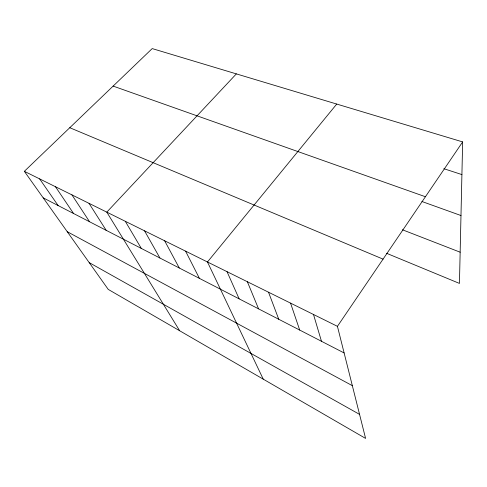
<?xml version="1.0" encoding="UTF-8"?>
<svg xmlns="http://www.w3.org/2000/svg" width="487" height="487" viewBox="0 0 487 487"><rect width="100%" height="100%" fill="white"/><g stroke="black" fill="none" stroke-linecap="round" stroke-linejoin="round"><path stroke-width="0.73" d="M462.65 141.912L337.436 326.333L365.591 438.41L108.236 289.4L24.35 171.321L152.206 48.59L462.65 141.912L459.448 283.416L386.52 253.27M336.736 104.06L207.462 261.982L263.23 379.142M236.353 73.884L106.793 212.143L179.666 330.758M443.834 168.691L461.907 174.59M113.136 86.096L425.425 196.742M421.9 201.496L460.982 215.534M402.402 229.767L460.154 252.199M69.781 127.71L383.068 259.127M24.35 171.321L337.436 326.333M43.197 197.856L344.12 352.953M67.249 231.702L352.338 385.661M89.212 262.621L359.552 414.376M39.624 178.881L58.111 205.538M55.469 186.728L73.561 213.501M71.924 194.873L89.571 221.755M89.018 203.341L106.178 230.314M125.293 221.299L141.315 248.425M144.554 230.838L159.925 258.013M164.636 240.779L179.277 267.99M185.584 251.152L199.42 278.375M227.027 271.667L239.141 298.848M247.366 281.742L258.573 308.861M268.526 292.218L278.747 319.259M290.55 303.121L299.694 330.052M313.5 314.486L321.469 341.277"/></g></svg>
